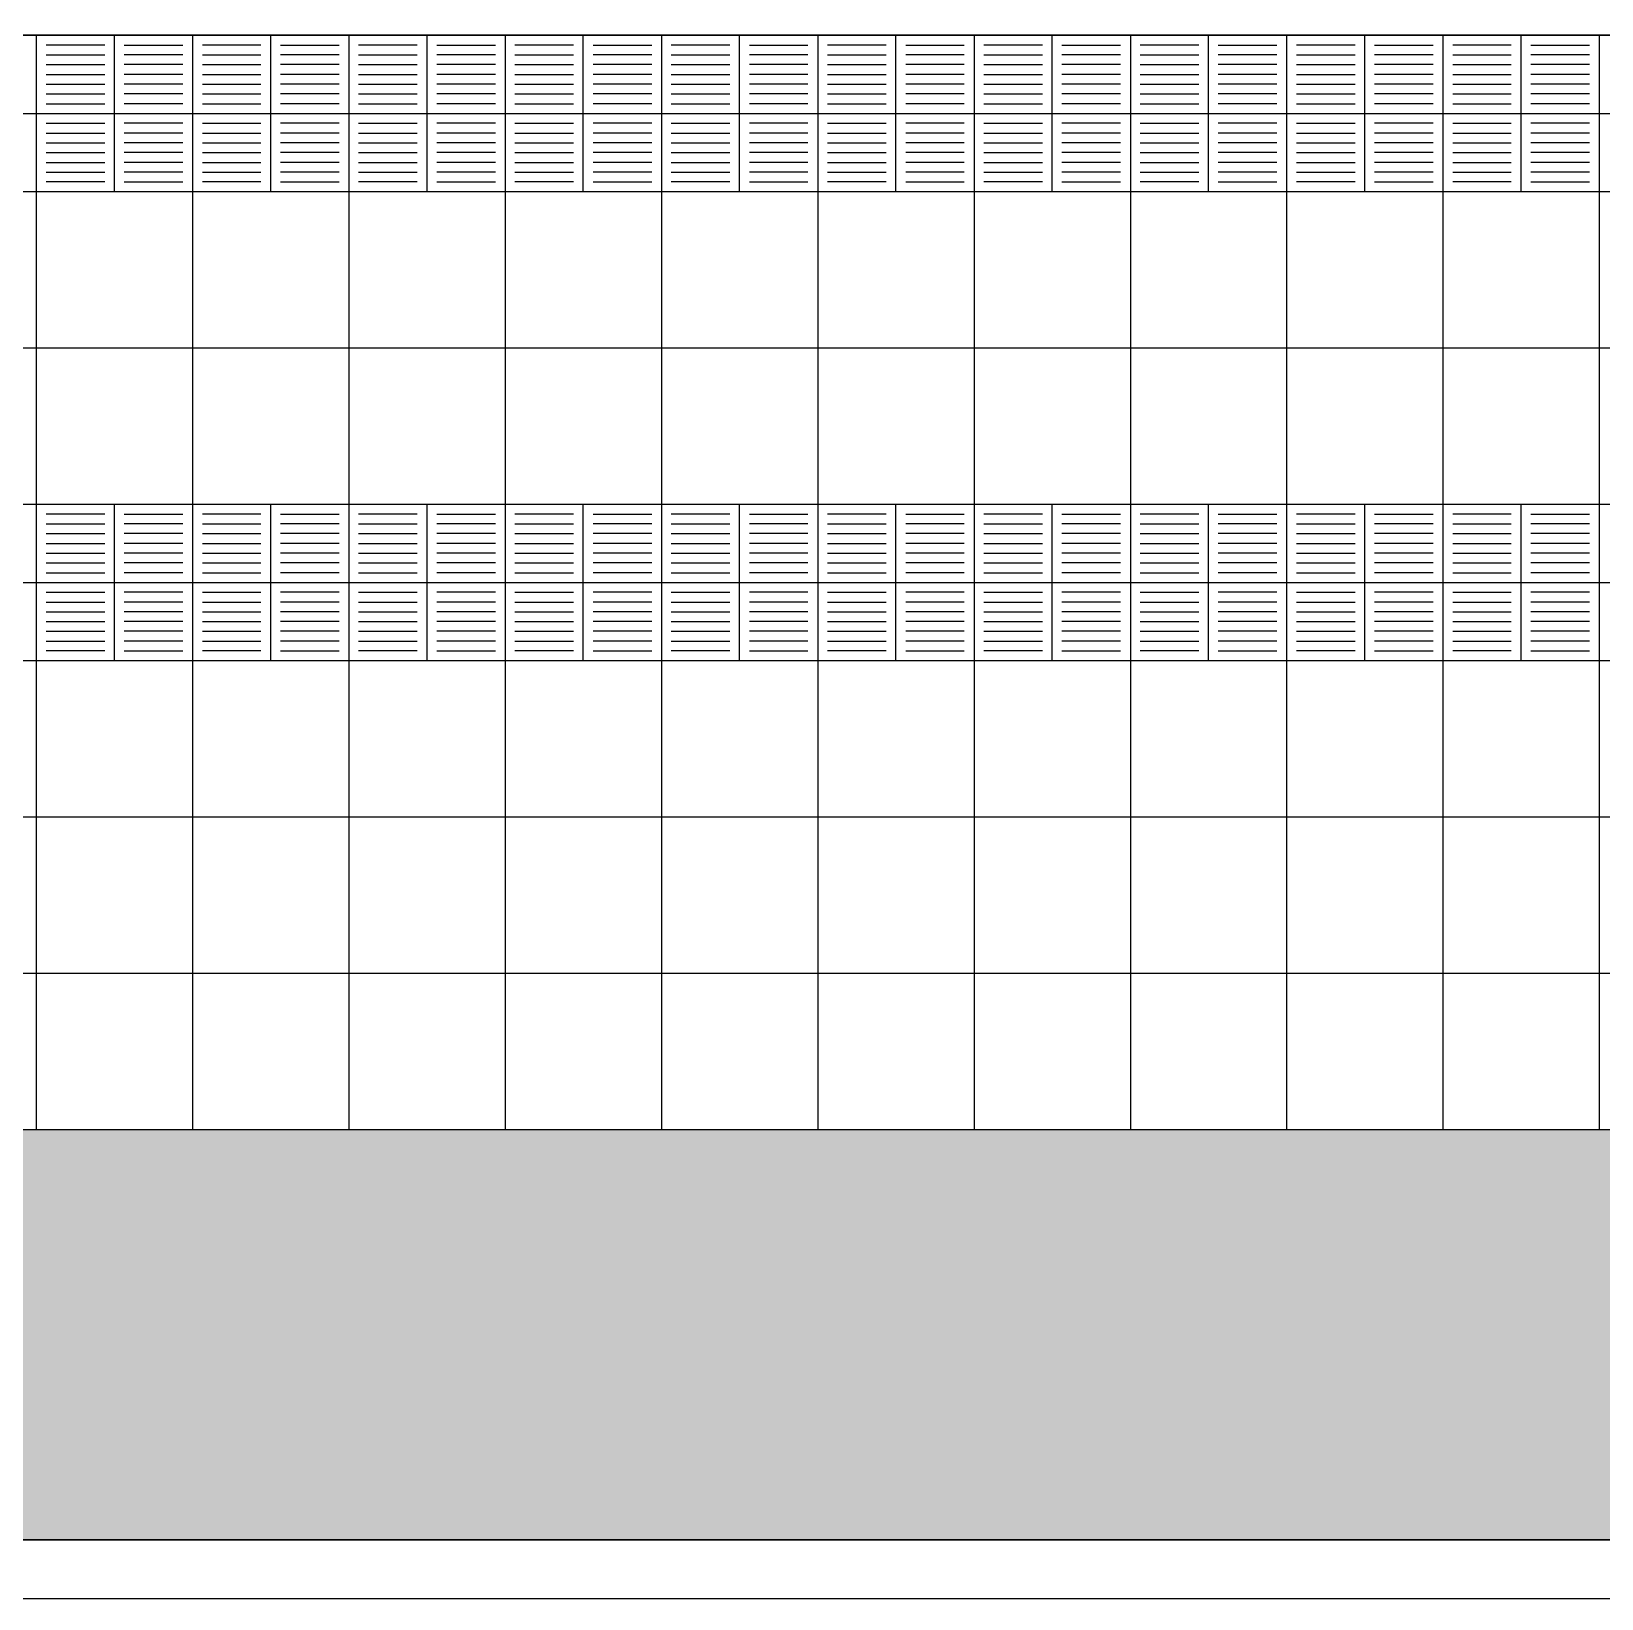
# Model space of a CAD drawing. Header units: inches. Extents: x -309 to 190, y -1585 to -1350.
# Drawn here: x -189.704 to -185.686, y -1423.408 to -1419.398 of the extents above; entities that cross this region are included whole.
import ezdxf

# ---------------------------------------------------------------- set-up
doc = ezdxf.new("R2010")
doc.units = ezdxf.units.IN
doc.header["$MEASUREMENT"] = 0
doc.linetypes.add('CENTER2', pattern=[1.125, 0.75, -0.125, 0.125, -0.125])
doc.linetypes.add('HIDDEN', pattern=[0.375, 0.25, -0.125])
for name, color, linetype in [('CIEGOS', 9, 'CONTINUOUS'), ('DET', 9, 'CONTINUOUS'), ('lm', 9, 'HIDDEN'), ('NO VIDENTES', 9, 'CONTINUOUS'), ('REVOQUE', 9, 'CONTINUOUS'), ('V2', 9, 'CONTINUOUS')]:
    doc.layers.add(name, color=color, linetype=linetype)

msp = doc.modelspace()

# ---------------------------------------------------------------- hatches: boundary and pattern name
at = {"layer": 'DET'}
h = msp.add_hatch(dxfattribs=at)
h.set_pattern_fill('AR-CONC', color=256, scale=0.04, style=0)
h.set_pattern_definition([(50, (165.60562, -1134.24455), (0.28690407, -0.02510085), [0.03, -0.33]), (355, (165.60562, -1134.24455), (-0.05550053, 0.30087685), [0.024, -0.264]), (100.451444, (165.62953, -1134.24665), (0.23140354, 0.275776), [0.02549608, -0.28045684]), (46.1842, (165.60562, -1134.16455), (0.42689653, -0.0662077), [0.045, -0.495]), (96.63564, (165.6412, -1134.17007), (0.37386478, 0.38964744), [0.03824414, -0.4206855]), (351.18416, (165.6056, -1134.16455), (0.37386478, 0.38964744), [0.036, -0.396]), (21, (165.64562, -1134.18455), (0.23876282, -0.16104756), [0.03, -0.33]), (326, (165.64562, -1134.18455), (0.09732613, 0.29006002), [0.024, -0.264]), (71.451445, (165.66552, -1134.19797), (0.33608895, 0.12901246), [0.02549608, -0.28045684]), (37.5, (165.60562, -1134.24455), (0.004863942, 0.133157542), [0, -0.2608, 0, -0.268, 0, -0.265]), (7.5, (165.60562, -1134.24455), (0.105227815, 0.157764685), [0, -0.1528, 0, -0.2548, 0, -0.101]), (327.5, (165.51642, -1134.24455), (0.213528974, -0.009021949), [0, -0.1, 0, -0.312, 0, -0.414]), (317.5, (165.47642, -1134.24455), (0.23327447, 0.04004199), [0, -0.13, 0, -0.2072, 0, -0.294])])
h.paths.add_polyline_path([(-210.4918, -1422.2082), (-210.4918, -1423.2582), (-183.2918, -1423.2582), (-183.2918, -1422.2082)])

# ---------------------------------------------------------------- linework, layer by layer
at = {"layer": 'CIEGOS'}
for points in [[(-264.4918, -1419.4082), (-172.9718, -1419.4082)], [(-264.6577, -1419.8082), (-172.8062, -1419.8082)], [(-264.9895, -1420.6082), (-172.4742, -1420.6082)], [(-264.9895, -1420.6082), (-172.4742, -1420.6082)], [(-265.1553, -1421.0082), (-172.3084, -1421.0082)], [(-265.1553, -1421.0082), (-172.3084, -1421.0082)]]:
    msp.add_lwpolyline(points, dxfattribs=at)
at = {"layer": 'DET'}
for points in [[(-189.6918, -1419.4082), (-189.6918, -1422.2082)], [(-189.4918, -1419.8082), (-189.4918, -1419.4082)], [(-189.2918, -1419.4082), (-189.2918, -1422.2082)], [(-189.0918, -1419.8082), (-189.0918, -1419.4082)], [(-188.8918, -1419.4082), (-188.8918, -1422.2082)], [(-188.6918, -1419.8082), (-188.6918, -1419.4082)], [(-188.4918, -1419.4082), (-188.4918, -1422.2082)], [(-188.2918, -1419.8082), (-188.2918, -1419.4082)], [(-188.0918, -1419.4082), (-188.0918, -1422.2082)], [(-187.8918, -1419.8082), (-187.8918, -1419.4082)], [(-187.6918, -1419.4082), (-187.6918, -1422.2082)], [(-187.4918, -1419.8082), (-187.4918, -1419.4082)], [(-187.2918, -1419.4082), (-187.2918, -1422.2082)], [(-187.0918, -1419.8082), (-187.0918, -1419.4082)], [(-186.8918, -1419.4082), (-186.8918, -1422.2082)], [(-186.6918, -1419.8082), (-186.6918, -1419.4082)], [(-186.4918, -1419.4082), (-186.4918, -1422.2082)], [(-186.2918, -1419.8082), (-186.2918, -1419.4082)], [(-186.0918, -1419.4082), (-186.0918, -1422.2082)], [(-185.8918, -1419.8082), (-185.8918, -1419.4082)], [(-185.6918, -1419.4082), (-185.6918, -1422.2082)], [(-264.5748, -1419.6082), (-172.889, -1419.6082)], [(-264.8236, -1420.2082), (-172.6405, -1420.2082)], [(-264.8236, -1420.2082), (-172.6405, -1420.2082)], [(-189.4918, -1421.0082), (-189.4918, -1420.6082)], [(-189.0918, -1421.0082), (-189.0918, -1420.6082)], [(-188.6918, -1421.0082), (-188.6918, -1420.6082)], [(-188.2918, -1421.0082), (-188.2918, -1420.6082)], [(-187.8918, -1421.0082), (-187.8918, -1420.6082)], [(-187.4918, -1421.0082), (-187.4918, -1420.6082)], [(-187.0918, -1421.0082), (-187.0918, -1420.6082)], [(-186.6918, -1421.0082), (-186.6918, -1420.6082)], [(-186.2918, -1421.0082), (-186.2918, -1420.6082)], [(-185.8918, -1421.0082), (-185.8918, -1420.6082)], [(-265.0724, -1420.8082), (-172.3914, -1420.8082)], [(-265.0724, -1420.8082), (-172.3914, -1420.8082)], [(-265.3212, -1421.4082), (-172.1425, -1421.4082)], [(-265.3212, -1421.4082), (-172.1425, -1421.4082)], [(-265.4871, -1421.8082), (-171.9766, -1421.8082)], [(-265.4871, -1421.8082), (-171.9766, -1421.8082)], [(-265.653, -1422.2082), (-171.8107, -1422.2082)]]:
    msp.add_lwpolyline(points, dxfattribs=at)
at = {"layer": 'lm', "linetype": 'CENTER2'}
msp.add_line((-265.8046, -1419.4082), (-171.4579, -1419.4082), dxfattribs=at)
msp.add_line((-265.8046, -1419.4082), (-171.4579, -1419.4082), dxfattribs=at)
at = {"layer": 'NO VIDENTES'}
for p, q in [((-189.5168, -1419.4332), (-189.6668, -1419.4332)), ((-189.6668, -1419.4582), (-189.5168, -1419.4582)), ((-189.4668, -1419.4332), (-189.3168, -1419.4332)), ((-189.3168, -1419.4582), (-189.4668, -1419.4582)), ((-189.1168, -1419.4332), (-189.2668, -1419.4332)), ((-189.2668, -1419.4582), (-189.1168, -1419.4582)), ((-189.0668, -1419.4332), (-188.9168, -1419.4332)), ((-188.9168, -1419.4582), (-189.0668, -1419.4582)), ((-188.7168, -1419.4332), (-188.8668, -1419.4332)), ((-188.8668, -1419.4582), (-188.7168, -1419.4582)), ((-188.6668, -1419.4332), (-188.5168, -1419.4332)), ((-188.5168, -1419.4582), (-188.6668, -1419.4582)), ((-188.3168, -1419.4332), (-188.4668, -1419.4332)), ((-188.4668, -1419.4582), (-188.3168, -1419.4582)), ((-188.2668, -1419.4332), (-188.1168, -1419.4332)), ((-188.1168, -1419.4582), (-188.2668, -1419.4582)), ((-187.9168, -1419.4332), (-188.0668, -1419.4332)), ((-188.0668, -1419.4582), (-187.9168, -1419.4582)), ((-187.8668, -1419.4332), (-187.7168, -1419.4332)), ((-187.7168, -1419.4582), (-187.8668, -1419.4582)), ((-187.5168, -1419.4332), (-187.6668, -1419.4332)), ((-187.6668, -1419.4582), (-187.5168, -1419.4582)), ((-187.4668, -1419.4332), (-187.3168, -1419.4332)), ((-187.3168, -1419.4582), (-187.4668, -1419.4582)), ((-187.1168, -1419.4332), (-187.2668, -1419.4332)), ((-187.2668, -1419.4582), (-187.1168, -1419.4582)), ((-187.0668, -1419.4332), (-186.9168, -1419.4332)), ((-186.9168, -1419.4582), (-187.0668, -1419.4582)), ((-186.7168, -1419.4332), (-186.8668, -1419.4332)), ((-186.8668, -1419.4582), (-186.7168, -1419.4582)), ((-186.6668, -1419.4332), (-186.5168, -1419.4332)), ((-186.5168, -1419.4582), (-186.6668, -1419.4582)), ((-186.3168, -1419.4332), (-186.4668, -1419.4332)), ((-186.4668, -1419.4582), (-186.3168, -1419.4582)), ((-186.2668, -1419.4332), (-186.1168, -1419.4332)), ((-186.1168, -1419.4582), (-186.2668, -1419.4582)), ((-185.9168, -1419.4332), (-186.0668, -1419.4332)), ((-186.0668, -1419.4582), (-185.9168, -1419.4582)), ((-185.8668, -1419.4332), (-185.7168, -1419.4332)), ((-185.7168, -1419.4582), (-185.8668, -1419.4582)), ((-189.6668, -1419.4832), (-189.5168, -1419.4832)), ((-189.3168, -1419.4832), (-189.4668, -1419.4832)), ((-189.2668, -1419.4832), (-189.1168, -1419.4832)), ((-188.9168, -1419.4832), (-189.0668, -1419.4832)), ((-188.8668, -1419.4832), (-188.7168, -1419.4832)), ((-188.5168, -1419.4832), (-188.6668, -1419.4832)), ((-188.4668, -1419.4832), (-188.3168, -1419.4832)), ((-188.1168, -1419.4832), (-188.2668, -1419.4832)), ((-188.0668, -1419.4832), (-187.9168, -1419.4832)), ((-187.7168, -1419.4832), (-187.8668, -1419.4832)), ((-187.6668, -1419.4832), (-187.5168, -1419.4832)), ((-187.3168, -1419.4832), (-187.4668, -1419.4832)), ((-187.2668, -1419.4832), (-187.1168, -1419.4832)), ((-186.9168, -1419.4832), (-187.0668, -1419.4832)), ((-186.8668, -1419.4832), (-186.7168, -1419.4832)), ((-186.5168, -1419.4832), (-186.6668, -1419.4832)), ((-186.4668, -1419.4832), (-186.3168, -1419.4832)), ((-186.1168, -1419.4832), (-186.2668, -1419.4832)), ((-186.0668, -1419.4832), (-185.9168, -1419.4832)), ((-185.7168, -1419.4832), (-185.8668, -1419.4832)), ((-189.6668, -1419.5082), (-189.5168, -1419.5082)), ((-189.6668, -1419.5332), (-189.5168, -1419.5332)), ((-189.3168, -1419.5082), (-189.4668, -1419.5082)), ((-189.3168, -1419.5332), (-189.4668, -1419.5332)), ((-189.2668, -1419.5082), (-189.1168, -1419.5082)), ((-189.2668, -1419.5332), (-189.1168, -1419.5332)), ((-188.9168, -1419.5082), (-189.0668, -1419.5082)), ((-188.9168, -1419.5332), (-189.0668, -1419.5332)), ((-188.8668, -1419.5082), (-188.7168, -1419.5082)), ((-188.8668, -1419.5332), (-188.7168, -1419.5332)), ((-188.5168, -1419.5082), (-188.6668, -1419.5082)), ((-188.5168, -1419.5332), (-188.6668, -1419.5332)), ((-188.4668, -1419.5082), (-188.3168, -1419.5082)), ((-188.4668, -1419.5332), (-188.3168, -1419.5332)), ((-188.1168, -1419.5082), (-188.2668, -1419.5082)), ((-188.1168, -1419.5332), (-188.2668, -1419.5332)), ((-188.0668, -1419.5082), (-187.9168, -1419.5082)), ((-188.0668, -1419.5332), (-187.9168, -1419.5332)), ((-187.7168, -1419.5082), (-187.8668, -1419.5082)), ((-187.7168, -1419.5332), (-187.8668, -1419.5332)), ((-187.6668, -1419.5082), (-187.5168, -1419.5082)), ((-187.6668, -1419.5332), (-187.5168, -1419.5332)), ((-187.3168, -1419.5082), (-187.4668, -1419.5082)), ((-187.3168, -1419.5332), (-187.4668, -1419.5332)), ((-187.2668, -1419.5082), (-187.1168, -1419.5082)), ((-187.2668, -1419.5332), (-187.1168, -1419.5332)), ((-186.9168, -1419.5082), (-187.0668, -1419.5082)), ((-186.9168, -1419.5332), (-187.0668, -1419.5332)), ((-186.8668, -1419.5082), (-186.7168, -1419.5082)), ((-186.8668, -1419.5332), (-186.7168, -1419.5332)), ((-186.5168, -1419.5082), (-186.6668, -1419.5082)), ((-186.5168, -1419.5332), (-186.6668, -1419.5332)), ((-186.4668, -1419.5082), (-186.3168, -1419.5082)), ((-186.4668, -1419.5332), (-186.3168, -1419.5332)), ((-186.1168, -1419.5082), (-186.2668, -1419.5082)), ((-186.1168, -1419.5332), (-186.2668, -1419.5332)), ((-186.0668, -1419.5082), (-185.9168, -1419.5082)), ((-186.0668, -1419.5332), (-185.9168, -1419.5332)), ((-185.7168, -1419.5082), (-185.8668, -1419.5082)), ((-185.7168, -1419.5332), (-185.8668, -1419.5332)), ((-189.6668, -1419.5582), (-189.5168, -1419.5582)), ((-189.6668, -1419.5832), (-189.5168, -1419.5832)), ((-189.3168, -1419.5582), (-189.4668, -1419.5582)), ((-189.3168, -1419.5832), (-189.4668, -1419.5832)), ((-189.2668, -1419.5582), (-189.1168, -1419.5582)), ((-189.2668, -1419.5832), (-189.1168, -1419.5832)), ((-188.9168, -1419.5582), (-189.0668, -1419.5582)), ((-188.9168, -1419.5832), (-189.0668, -1419.5832)), ((-188.8668, -1419.5582), (-188.7168, -1419.5582)), ((-188.8668, -1419.5832), (-188.7168, -1419.5832)), ((-188.5168, -1419.5582), (-188.6668, -1419.5582)), ((-188.5168, -1419.5832), (-188.6668, -1419.5832)), ((-188.4668, -1419.5582), (-188.3168, -1419.5582)), ((-188.4668, -1419.5832), (-188.3168, -1419.5832)), ((-188.1168, -1419.5582), (-188.2668, -1419.5582)), ((-188.1168, -1419.5832), (-188.2668, -1419.5832)), ((-188.0668, -1419.5582), (-187.9168, -1419.5582)), ((-188.0668, -1419.5832), (-187.9168, -1419.5832)), ((-187.7168, -1419.5582), (-187.8668, -1419.5582)), ((-187.7168, -1419.5832), (-187.8668, -1419.5832)), ((-187.6668, -1419.5582), (-187.5168, -1419.5582)), ((-187.6668, -1419.5832), (-187.5168, -1419.5832)), ((-187.3168, -1419.5582), (-187.4668, -1419.5582)), ((-187.3168, -1419.5832), (-187.4668, -1419.5832)), ((-187.2668, -1419.5582), (-187.1168, -1419.5582)), ((-187.2668, -1419.5832), (-187.1168, -1419.5832)), ((-186.9168, -1419.5582), (-187.0668, -1419.5582)), ((-186.9168, -1419.5832), (-187.0668, -1419.5832)), ((-186.8668, -1419.5582), (-186.7168, -1419.5582)), ((-186.8668, -1419.5832), (-186.7168, -1419.5832)), ((-186.5168, -1419.5582), (-186.6668, -1419.5582)), ((-186.5168, -1419.5832), (-186.6668, -1419.5832)), ((-186.4668, -1419.5582), (-186.3168, -1419.5582)), ((-186.4668, -1419.5832), (-186.3168, -1419.5832)), ((-186.1168, -1419.5582), (-186.2668, -1419.5582)), ((-186.1168, -1419.5832), (-186.2668, -1419.5832)), ((-186.0668, -1419.5582), (-185.9168, -1419.5582)), ((-186.0668, -1419.5832), (-185.9168, -1419.5832)), ((-185.7168, -1419.5582), (-185.8668, -1419.5582)), ((-185.7168, -1419.5832), (-185.8668, -1419.5832)), ((-189.6668, -1419.6332), (-189.5168, -1419.6332)), ((-189.6668, -1419.6582), (-189.5168, -1419.6582)), ((-189.3168, -1419.6332), (-189.4668, -1419.6332)), ((-189.3168, -1419.6582), (-189.4668, -1419.6582)), ((-189.2668, -1419.6332), (-189.1168, -1419.6332)), ((-189.2668, -1419.6582), (-189.1168, -1419.6582)), ((-188.9168, -1419.6332), (-189.0668, -1419.6332)), ((-188.9168, -1419.6582), (-189.0668, -1419.6582)), ((-188.8668, -1419.6332), (-188.7168, -1419.6332)), ((-188.8668, -1419.6582), (-188.7168, -1419.6582)), ((-188.5168, -1419.6332), (-188.6668, -1419.6332)), ((-188.5168, -1419.6582), (-188.6668, -1419.6582)), ((-188.4668, -1419.6332), (-188.3168, -1419.6332)), ((-188.4668, -1419.6582), (-188.3168, -1419.6582)), ((-188.1168, -1419.6332), (-188.2668, -1419.6332)), ((-188.1168, -1419.6582), (-188.2668, -1419.6582)), ((-188.0668, -1419.6332), (-187.9168, -1419.6332)), ((-188.0668, -1419.6582), (-187.9168, -1419.6582)), ((-187.7168, -1419.6332), (-187.8668, -1419.6332)), ((-187.7168, -1419.6582), (-187.8668, -1419.6582)), ((-187.6668, -1419.6332), (-187.5168, -1419.6332)), ((-187.6668, -1419.6582), (-187.5168, -1419.6582)), ((-187.3168, -1419.6332), (-187.4668, -1419.6332)), ((-187.3168, -1419.6582), (-187.4668, -1419.6582)), ((-187.2668, -1419.6332), (-187.1168, -1419.6332)), ((-187.2668, -1419.6582), (-187.1168, -1419.6582)), ((-186.9168, -1419.6332), (-187.0668, -1419.6332)), ((-186.9168, -1419.6582), (-187.0668, -1419.6582)), ((-186.8668, -1419.6332), (-186.7168, -1419.6332)), ((-186.8668, -1419.6582), (-186.7168, -1419.6582)), ((-186.5168, -1419.6332), (-186.6668, -1419.6332)), ((-186.5168, -1419.6582), (-186.6668, -1419.6582)), ((-186.4668, -1419.6332), (-186.3168, -1419.6332)), ((-186.4668, -1419.6582), (-186.3168, -1419.6582)), ((-186.1168, -1419.6332), (-186.2668, -1419.6332)), ((-186.1168, -1419.6582), (-186.2668, -1419.6582)), ((-186.0668, -1419.6332), (-185.9168, -1419.6332)), ((-186.0668, -1419.6582), (-185.9168, -1419.6582)), ((-185.7168, -1419.6332), (-185.8668, -1419.6332)), ((-185.7168, -1419.6582), (-185.8668, -1419.6582)), ((-189.6668, -1419.6832), (-189.5168, -1419.6832)), ((-189.6668, -1419.7082), (-189.5168, -1419.7082)), ((-189.3168, -1419.6832), (-189.4668, -1419.6832)), ((-189.3168, -1419.7082), (-189.4668, -1419.7082)), ((-189.2668, -1419.6832), (-189.1168, -1419.6832)), ((-189.2668, -1419.7082), (-189.1168, -1419.7082)), ((-188.9168, -1419.6832), (-189.0668, -1419.6832)), ((-188.9168, -1419.7082), (-189.0668, -1419.7082)), ((-188.8668, -1419.6832), (-188.7168, -1419.6832)), ((-188.8668, -1419.7082), (-188.7168, -1419.7082)), ((-188.5168, -1419.6832), (-188.6668, -1419.6832)), ((-188.5168, -1419.7082), (-188.6668, -1419.7082)), ((-188.4668, -1419.6832), (-188.3168, -1419.6832)), ((-188.4668, -1419.7082), (-188.3168, -1419.7082)), ((-188.1168, -1419.6832), (-188.2668, -1419.6832)), ((-188.1168, -1419.7082), (-188.2668, -1419.7082)), ((-188.0668, -1419.6832), (-187.9168, -1419.6832)), ((-188.0668, -1419.7082), (-187.9168, -1419.7082)), ((-187.7168, -1419.6832), (-187.8668, -1419.6832)), ((-187.7168, -1419.7082), (-187.8668, -1419.7082)), ((-187.6668, -1419.6832), (-187.5168, -1419.6832)), ((-187.6668, -1419.7082), (-187.5168, -1419.7082)), ((-187.3168, -1419.6832), (-187.4668, -1419.6832)), ((-187.3168, -1419.7082), (-187.4668, -1419.7082)), ((-187.2668, -1419.6832), (-187.1168, -1419.6832)), ((-187.2668, -1419.7082), (-187.1168, -1419.7082)), ((-186.9168, -1419.6832), (-187.0668, -1419.6832)), ((-186.9168, -1419.7082), (-187.0668, -1419.7082)), ((-186.8668, -1419.6832), (-186.7168, -1419.6832)), ((-186.8668, -1419.7082), (-186.7168, -1419.7082)), ((-186.5168, -1419.6832), (-186.6668, -1419.6832)), ((-186.5168, -1419.7082), (-186.6668, -1419.7082)), ((-186.4668, -1419.6832), (-186.3168, -1419.6832)), ((-186.4668, -1419.7082), (-186.3168, -1419.7082)), ((-186.1168, -1419.6832), (-186.2668, -1419.6832)), ((-186.1168, -1419.7082), (-186.2668, -1419.7082)), ((-186.0668, -1419.6832), (-185.9168, -1419.6832)), ((-186.0668, -1419.7082), (-185.9168, -1419.7082)), ((-185.7168, -1419.6832), (-185.8668, -1419.6832)), ((-185.7168, -1419.7082), (-185.8668, -1419.7082)), ((-189.6668, -1419.7332), (-189.5168, -1419.7332)), ((-189.3168, -1419.7332), (-189.4668, -1419.7332)), ((-189.2668, -1419.7332), (-189.1168, -1419.7332)), ((-188.9168, -1419.7332), (-189.0668, -1419.7332)), ((-188.8668, -1419.7332), (-188.7168, -1419.7332)), ((-188.5168, -1419.7332), (-188.6668, -1419.7332)), ((-188.4668, -1419.7332), (-188.3168, -1419.7332)), ((-188.1168, -1419.7332), (-188.2668, -1419.7332)), ((-188.0668, -1419.7332), (-187.9168, -1419.7332)), ((-187.7168, -1419.7332), (-187.8668, -1419.7332)), ((-187.6668, -1419.7332), (-187.5168, -1419.7332)), ((-187.3168, -1419.7332), (-187.4668, -1419.7332)), ((-187.2668, -1419.7332), (-187.1168, -1419.7332)), ((-186.9168, -1419.7332), (-187.0668, -1419.7332)), ((-186.8668, -1419.7332), (-186.7168, -1419.7332)), ((-186.5168, -1419.7332), (-186.6668, -1419.7332)), ((-186.4668, -1419.7332), (-186.3168, -1419.7332)), ((-186.1168, -1419.7332), (-186.2668, -1419.7332)), ((-186.0668, -1419.7332), (-185.9168, -1419.7332)), ((-185.7168, -1419.7332), (-185.8668, -1419.7332)), ((-189.6668, -1419.7582), (-189.5168, -1419.7582)), ((-189.5168, -1419.7832), (-189.6668, -1419.7832)), ((-189.3168, -1419.7582), (-189.4668, -1419.7582)), ((-189.4668, -1419.7832), (-189.3168, -1419.7832)), ((-189.2668, -1419.7582), (-189.1168, -1419.7582)), ((-189.1168, -1419.7832), (-189.2668, -1419.7832)), ((-188.9168, -1419.7582), (-189.0668, -1419.7582)), ((-189.0668, -1419.7832), (-188.9168, -1419.7832)), ((-188.8668, -1419.7582), (-188.7168, -1419.7582)), ((-188.7168, -1419.7832), (-188.8668, -1419.7832)), ((-188.5168, -1419.7582), (-188.6668, -1419.7582)), ((-188.6668, -1419.7832), (-188.5168, -1419.7832)), ((-188.4668, -1419.7582), (-188.3168, -1419.7582)), ((-188.3168, -1419.7832), (-188.4668, -1419.7832)), ((-188.1168, -1419.7582), (-188.2668, -1419.7582)), ((-188.2668, -1419.7832), (-188.1168, -1419.7832)), ((-188.0668, -1419.7582), (-187.9168, -1419.7582)), ((-187.9168, -1419.7832), (-188.0668, -1419.7832)), ((-187.7168, -1419.7582), (-187.8668, -1419.7582)), ((-187.8668, -1419.7832), (-187.7168, -1419.7832)), ((-187.6668, -1419.7582), (-187.5168, -1419.7582)), ((-187.5168, -1419.7832), (-187.6668, -1419.7832)), ((-187.3168, -1419.7582), (-187.4668, -1419.7582)), ((-187.4668, -1419.7832), (-187.3168, -1419.7832)), ((-187.2668, -1419.7582), (-187.1168, -1419.7582)), ((-187.1168, -1419.7832), (-187.2668, -1419.7832)), ((-186.9168, -1419.7582), (-187.0668, -1419.7582)), ((-187.0668, -1419.7832), (-186.9168, -1419.7832)), ((-186.8668, -1419.7582), (-186.7168, -1419.7582)), ((-186.7168, -1419.7832), (-186.8668, -1419.7832)), ((-186.5168, -1419.7582), (-186.6668, -1419.7582)), ((-186.6668, -1419.7832), (-186.5168, -1419.7832)), ((-186.4668, -1419.7582), (-186.3168, -1419.7582)), ((-186.3168, -1419.7832), (-186.4668, -1419.7832)), ((-186.1168, -1419.7582), (-186.2668, -1419.7582)), ((-186.2668, -1419.7832), (-186.1168, -1419.7832)), ((-186.0668, -1419.7582), (-185.9168, -1419.7582)), ((-185.9168, -1419.7832), (-186.0668, -1419.7832)), ((-185.7168, -1419.7582), (-185.8668, -1419.7582)), ((-185.8668, -1419.7832), (-185.7168, -1419.7832)), ((-189.5168, -1420.6332), (-189.6668, -1420.6332)), ((-189.6668, -1420.6582), (-189.5168, -1420.6582)), ((-189.4668, -1420.6332), (-189.3168, -1420.6332)), ((-189.3168, -1420.6582), (-189.4668, -1420.6582)), ((-189.1168, -1420.6332), (-189.2668, -1420.6332)), ((-189.2668, -1420.6582), (-189.1168, -1420.6582)), ((-189.0668, -1420.6332), (-188.9168, -1420.6332)), ((-188.9168, -1420.6582), (-189.0668, -1420.6582)), ((-188.7168, -1420.6332), (-188.8668, -1420.6332)), ((-188.8668, -1420.6582), (-188.7168, -1420.6582)), ((-188.6668, -1420.6332), (-188.5168, -1420.6332)), ((-188.5168, -1420.6582), (-188.6668, -1420.6582)), ((-188.3168, -1420.6332), (-188.4668, -1420.6332)), ((-188.4668, -1420.6582), (-188.3168, -1420.6582)), ((-188.2668, -1420.6332), (-188.1168, -1420.6332)), ((-188.1168, -1420.6582), (-188.2668, -1420.6582)), ((-187.9168, -1420.6332), (-188.0668, -1420.6332)), ((-188.0668, -1420.6582), (-187.9168, -1420.6582)), ((-187.8668, -1420.6332), (-187.7168, -1420.6332)), ((-187.7168, -1420.6582), (-187.8668, -1420.6582)), ((-187.5168, -1420.6332), (-187.6668, -1420.6332)), ((-187.6668, -1420.6582), (-187.5168, -1420.6582)), ((-187.4668, -1420.6332), (-187.3168, -1420.6332)), ((-187.3168, -1420.6582), (-187.4668, -1420.6582)), ((-187.1168, -1420.6332), (-187.2668, -1420.6332)), ((-187.2668, -1420.6582), (-187.1168, -1420.6582)), ((-187.0668, -1420.6332), (-186.9168, -1420.6332)), ((-186.9168, -1420.6582), (-187.0668, -1420.6582)), ((-186.7168, -1420.6332), (-186.8668, -1420.6332)), ((-186.8668, -1420.6582), (-186.7168, -1420.6582)), ((-186.6668, -1420.6332), (-186.5168, -1420.6332)), ((-186.5168, -1420.6582), (-186.6668, -1420.6582)), ((-186.3168, -1420.6332), (-186.4668, -1420.6332)), ((-186.4668, -1420.6582), (-186.3168, -1420.6582)), ((-186.2668, -1420.6332), (-186.1168, -1420.6332)), ((-186.1168, -1420.6582), (-186.2668, -1420.6582)), ((-185.9168, -1420.6332), (-186.0668, -1420.6332)), ((-186.0668, -1420.6582), (-185.9168, -1420.6582)), ((-185.8668, -1420.6332), (-185.7168, -1420.6332)), ((-185.7168, -1420.6582), (-185.8668, -1420.6582)), ((-189.6668, -1420.6832), (-189.5168, -1420.6832)), ((-189.6668, -1420.7082), (-189.5168, -1420.7082)), ((-189.3168, -1420.6832), (-189.4668, -1420.6832)), ((-189.3168, -1420.7082), (-189.4668, -1420.7082)), ((-189.2668, -1420.6832), (-189.1168, -1420.6832)), ((-189.2668, -1420.7082), (-189.1168, -1420.7082)), ((-188.9168, -1420.6832), (-189.0668, -1420.6832)), ((-188.9168, -1420.7082), (-189.0668, -1420.7082)), ((-188.8668, -1420.6832), (-188.7168, -1420.6832)), ((-188.8668, -1420.7082), (-188.7168, -1420.7082)), ((-188.5168, -1420.6832), (-188.6668, -1420.6832)), ((-188.5168, -1420.7082), (-188.6668, -1420.7082)), ((-188.4668, -1420.6832), (-188.3168, -1420.6832)), ((-188.4668, -1420.7082), (-188.3168, -1420.7082)), ((-188.1168, -1420.6832), (-188.2668, -1420.6832)), ((-188.1168, -1420.7082), (-188.2668, -1420.7082)), ((-188.0668, -1420.6832), (-187.9168, -1420.6832)), ((-188.0668, -1420.7082), (-187.9168, -1420.7082)), ((-187.7168, -1420.6832), (-187.8668, -1420.6832)), ((-187.7168, -1420.7082), (-187.8668, -1420.7082)), ((-187.6668, -1420.6832), (-187.5168, -1420.6832)), ((-187.6668, -1420.7082), (-187.5168, -1420.7082)), ((-187.3168, -1420.6832), (-187.4668, -1420.6832)), ((-187.3168, -1420.7082), (-187.4668, -1420.7082)), ((-187.2668, -1420.6832), (-187.1168, -1420.6832)), ((-187.2668, -1420.7082), (-187.1168, -1420.7082)), ((-186.9168, -1420.6832), (-187.0668, -1420.6832)), ((-186.9168, -1420.7082), (-187.0668, -1420.7082)), ((-186.8668, -1420.6832), (-186.7168, -1420.6832)), ((-186.8668, -1420.7082), (-186.7168, -1420.7082)), ((-186.5168, -1420.6832), (-186.6668, -1420.6832)), ((-186.5168, -1420.7082), (-186.6668, -1420.7082)), ((-186.4668, -1420.6832), (-186.3168, -1420.6832)), ((-186.4668, -1420.7082), (-186.3168, -1420.7082)), ((-186.1168, -1420.6832), (-186.2668, -1420.6832)), ((-186.1168, -1420.7082), (-186.2668, -1420.7082)), ((-186.0668, -1420.6832), (-185.9168, -1420.6832)), ((-186.0668, -1420.7082), (-185.9168, -1420.7082)), ((-185.7168, -1420.6832), (-185.8668, -1420.6832)), ((-185.7168, -1420.7082), (-185.8668, -1420.7082)), ((-189.6668, -1420.7332), (-189.5168, -1420.7332)), ((-189.3168, -1420.7332), (-189.4668, -1420.7332)), ((-189.2668, -1420.7332), (-189.1168, -1420.7332)), ((-188.9168, -1420.7332), (-189.0668, -1420.7332)), ((-188.8668, -1420.7332), (-188.7168, -1420.7332)), ((-188.5168, -1420.7332), (-188.6668, -1420.7332)), ((-188.4668, -1420.7332), (-188.3168, -1420.7332)), ((-188.1168, -1420.7332), (-188.2668, -1420.7332)), ((-188.0668, -1420.7332), (-187.9168, -1420.7332)), ((-187.7168, -1420.7332), (-187.8668, -1420.7332)), ((-187.6668, -1420.7332), (-187.5168, -1420.7332)), ((-187.3168, -1420.7332), (-187.4668, -1420.7332)), ((-187.2668, -1420.7332), (-187.1168, -1420.7332)), ((-186.9168, -1420.7332), (-187.0668, -1420.7332)), ((-186.8668, -1420.7332), (-186.7168, -1420.7332)), ((-186.5168, -1420.7332), (-186.6668, -1420.7332)), ((-186.4668, -1420.7332), (-186.3168, -1420.7332)), ((-186.1168, -1420.7332), (-186.2668, -1420.7332)), ((-186.0668, -1420.7332), (-185.9168, -1420.7332)), ((-185.7168, -1420.7332), (-185.8668, -1420.7332)), ((-189.6668, -1420.7582), (-189.5168, -1420.7582)), ((-189.6668, -1420.7832), (-189.5168, -1420.7832)), ((-189.3168, -1420.7582), (-189.4668, -1420.7582)), ((-189.3168, -1420.7832), (-189.4668, -1420.7832)), ((-189.2668, -1420.7582), (-189.1168, -1420.7582)), ((-189.2668, -1420.7832), (-189.1168, -1420.7832)), ((-188.9168, -1420.7582), (-189.0668, -1420.7582)), ((-188.9168, -1420.7832), (-189.0668, -1420.7832)), ((-188.8668, -1420.7582), (-188.7168, -1420.7582)), ((-188.8668, -1420.7832), (-188.7168, -1420.7832)), ((-188.5168, -1420.7582), (-188.6668, -1420.7582)), ((-188.5168, -1420.7832), (-188.6668, -1420.7832)), ((-188.4668, -1420.7582), (-188.3168, -1420.7582)), ((-188.4668, -1420.7832), (-188.3168, -1420.7832)), ((-188.1168, -1420.7582), (-188.2668, -1420.7582)), ((-188.1168, -1420.7832), (-188.2668, -1420.7832)), ((-188.0668, -1420.7582), (-187.9168, -1420.7582)), ((-188.0668, -1420.7832), (-187.9168, -1420.7832)), ((-187.7168, -1420.7582), (-187.8668, -1420.7582)), ((-187.7168, -1420.7832), (-187.8668, -1420.7832)), ((-187.6668, -1420.7582), (-187.5168, -1420.7582)), ((-187.6668, -1420.7832), (-187.5168, -1420.7832)), ((-187.3168, -1420.7582), (-187.4668, -1420.7582)), ((-187.3168, -1420.7832), (-187.4668, -1420.7832)), ((-187.2668, -1420.7582), (-187.1168, -1420.7582)), ((-187.2668, -1420.7832), (-187.1168, -1420.7832)), ((-186.9168, -1420.7582), (-187.0668, -1420.7582)), ((-186.9168, -1420.7832), (-187.0668, -1420.7832)), ((-186.8668, -1420.7582), (-186.7168, -1420.7582)), ((-186.8668, -1420.7832), (-186.7168, -1420.7832)), ((-186.5168, -1420.7582), (-186.6668, -1420.7582)), ((-186.5168, -1420.7832), (-186.6668, -1420.7832)), ((-186.4668, -1420.7582), (-186.3168, -1420.7582)), ((-186.4668, -1420.7832), (-186.3168, -1420.7832)), ((-186.1168, -1420.7582), (-186.2668, -1420.7582)), ((-186.1168, -1420.7832), (-186.2668, -1420.7832)), ((-186.0668, -1420.7582), (-185.9168, -1420.7582)), ((-186.0668, -1420.7832), (-185.9168, -1420.7832)), ((-185.7168, -1420.7582), (-185.8668, -1420.7582)), ((-185.7168, -1420.7832), (-185.8668, -1420.7832)), ((-189.6668, -1420.8332), (-189.5168, -1420.8332)), ((-189.3168, -1420.8332), (-189.4668, -1420.8332)), ((-189.2668, -1420.8332), (-189.1168, -1420.8332)), ((-188.9168, -1420.8332), (-189.0668, -1420.8332)), ((-188.8668, -1420.8332), (-188.7168, -1420.8332)), ((-188.5168, -1420.8332), (-188.6668, -1420.8332)), ((-188.4668, -1420.8332), (-188.3168, -1420.8332)), ((-188.1168, -1420.8332), (-188.2668, -1420.8332)), ((-188.0668, -1420.8332), (-187.9168, -1420.8332)), ((-187.7168, -1420.8332), (-187.8668, -1420.8332)), ((-187.6668, -1420.8332), (-187.5168, -1420.8332)), ((-187.3168, -1420.8332), (-187.4668, -1420.8332)), ((-187.2668, -1420.8332), (-187.1168, -1420.8332)), ((-186.9168, -1420.8332), (-187.0668, -1420.8332)), ((-186.8668, -1420.8332), (-186.7168, -1420.8332)), ((-186.5168, -1420.8332), (-186.6668, -1420.8332)), ((-186.4668, -1420.8332), (-186.3168, -1420.8332)), ((-186.1168, -1420.8332), (-186.2668, -1420.8332)), ((-186.0668, -1420.8332), (-185.9168, -1420.8332)), ((-185.7168, -1420.8332), (-185.8668, -1420.8332)), ((-189.6668, -1420.8582), (-189.5168, -1420.8582)), ((-189.3168, -1420.8582), (-189.4668, -1420.8582)), ((-189.2668, -1420.8582), (-189.1168, -1420.8582)), ((-188.9168, -1420.8582), (-189.0668, -1420.8582)), ((-188.8668, -1420.8582), (-188.7168, -1420.8582)), ((-188.5168, -1420.8582), (-188.6668, -1420.8582)), ((-188.4668, -1420.8582), (-188.3168, -1420.8582)), ((-188.1168, -1420.8582), (-188.2668, -1420.8582)), ((-188.0668, -1420.8582), (-187.9168, -1420.8582)), ((-187.7168, -1420.8582), (-187.8668, -1420.8582)), ((-187.6668, -1420.8582), (-187.5168, -1420.8582)), ((-187.3168, -1420.8582), (-187.4668, -1420.8582)), ((-187.2668, -1420.8582), (-187.1168, -1420.8582)), ((-186.9168, -1420.8582), (-187.0668, -1420.8582)), ((-186.8668, -1420.8582), (-186.7168, -1420.8582)), ((-186.5168, -1420.8582), (-186.6668, -1420.8582)), ((-186.4668, -1420.8582), (-186.3168, -1420.8582)), ((-186.1168, -1420.8582), (-186.2668, -1420.8582)), ((-186.0668, -1420.8582), (-185.9168, -1420.8582)), ((-185.7168, -1420.8582), (-185.8668, -1420.8582)), ((-189.6668, -1420.8832), (-189.5168, -1420.8832)), ((-189.6668, -1420.9082), (-189.5168, -1420.9082)), ((-189.3168, -1420.8832), (-189.4668, -1420.8832)), ((-189.3168, -1420.9082), (-189.4668, -1420.9082)), ((-189.2668, -1420.8832), (-189.1168, -1420.8832)), ((-189.2668, -1420.9082), (-189.1168, -1420.9082)), ((-188.9168, -1420.8832), (-189.0668, -1420.8832)), ((-188.9168, -1420.9082), (-189.0668, -1420.9082)), ((-188.8668, -1420.8832), (-188.7168, -1420.8832)), ((-188.8668, -1420.9082), (-188.7168, -1420.9082)), ((-188.5168, -1420.8832), (-188.6668, -1420.8832)), ((-188.5168, -1420.9082), (-188.6668, -1420.9082)), ((-188.4668, -1420.8832), (-188.3168, -1420.8832)), ((-188.4668, -1420.9082), (-188.3168, -1420.9082)), ((-188.1168, -1420.8832), (-188.2668, -1420.8832)), ((-188.1168, -1420.9082), (-188.2668, -1420.9082)), ((-188.0668, -1420.8832), (-187.9168, -1420.8832)), ((-188.0668, -1420.9082), (-187.9168, -1420.9082)), ((-187.7168, -1420.8832), (-187.8668, -1420.8832)), ((-187.7168, -1420.9082), (-187.8668, -1420.9082)), ((-187.6668, -1420.8832), (-187.5168, -1420.8832)), ((-187.6668, -1420.9082), (-187.5168, -1420.9082)), ((-187.3168, -1420.8832), (-187.4668, -1420.8832)), ((-187.3168, -1420.9082), (-187.4668, -1420.9082)), ((-187.2668, -1420.8832), (-187.1168, -1420.8832)), ((-187.2668, -1420.9082), (-187.1168, -1420.9082)), ((-186.9168, -1420.8832), (-187.0668, -1420.8832)), ((-186.9168, -1420.9082), (-187.0668, -1420.9082)), ((-186.8668, -1420.8832), (-186.7168, -1420.8832)), ((-186.8668, -1420.9082), (-186.7168, -1420.9082)), ((-186.5168, -1420.8832), (-186.6668, -1420.8832)), ((-186.5168, -1420.9082), (-186.6668, -1420.9082)), ((-186.4668, -1420.8832), (-186.3168, -1420.8832)), ((-186.4668, -1420.9082), (-186.3168, -1420.9082)), ((-186.1168, -1420.8832), (-186.2668, -1420.8832)), ((-186.1168, -1420.9082), (-186.2668, -1420.9082)), ((-186.0668, -1420.8832), (-185.9168, -1420.8832)), ((-186.0668, -1420.9082), (-185.9168, -1420.9082)), ((-185.7168, -1420.8832), (-185.8668, -1420.8832)), ((-185.7168, -1420.9082), (-185.8668, -1420.9082)), ((-189.6668, -1420.9332), (-189.5168, -1420.9332)), ((-189.3168, -1420.9332), (-189.4668, -1420.9332)), ((-189.2668, -1420.9332), (-189.1168, -1420.9332)), ((-188.9168, -1420.9332), (-189.0668, -1420.9332)), ((-188.8668, -1420.9332), (-188.7168, -1420.9332)), ((-188.5168, -1420.9332), (-188.6668, -1420.9332)), ((-188.4668, -1420.9332), (-188.3168, -1420.9332)), ((-188.1168, -1420.9332), (-188.2668, -1420.9332)), ((-188.0668, -1420.9332), (-187.9168, -1420.9332)), ((-187.7168, -1420.9332), (-187.8668, -1420.9332)), ((-187.6668, -1420.9332), (-187.5168, -1420.9332)), ((-187.3168, -1420.9332), (-187.4668, -1420.9332)), ((-187.2668, -1420.9332), (-187.1168, -1420.9332)), ((-186.9168, -1420.9332), (-187.0668, -1420.9332)), ((-186.8668, -1420.9332), (-186.7168, -1420.9332)), ((-186.5168, -1420.9332), (-186.6668, -1420.9332)), ((-186.4668, -1420.9332), (-186.3168, -1420.9332)), ((-186.1168, -1420.9332), (-186.2668, -1420.9332)), ((-186.0668, -1420.9332), (-185.9168, -1420.9332)), ((-185.7168, -1420.9332), (-185.8668, -1420.9332)), ((-189.6668, -1420.9582), (-189.5168, -1420.9582)), ((-189.5168, -1420.9832), (-189.6668, -1420.9832)), ((-189.3168, -1420.9582), (-189.4668, -1420.9582)), ((-189.4668, -1420.9832), (-189.3168, -1420.9832)), ((-189.2668, -1420.9582), (-189.1168, -1420.9582)), ((-189.1168, -1420.9832), (-189.2668, -1420.9832)), ((-188.9168, -1420.9582), (-189.0668, -1420.9582)), ((-189.0668, -1420.9832), (-188.9168, -1420.9832)), ((-188.8668, -1420.9582), (-188.7168, -1420.9582)), ((-188.7168, -1420.9832), (-188.8668, -1420.9832)), ((-188.5168, -1420.9582), (-188.6668, -1420.9582)), ((-188.6668, -1420.9832), (-188.5168, -1420.9832)), ((-188.4668, -1420.9582), (-188.3168, -1420.9582)), ((-188.3168, -1420.9832), (-188.4668, -1420.9832)), ((-188.1168, -1420.9582), (-188.2668, -1420.9582)), ((-188.2668, -1420.9832), (-188.1168, -1420.9832)), ((-188.0668, -1420.9582), (-187.9168, -1420.9582)), ((-187.9168, -1420.9832), (-188.0668, -1420.9832)), ((-187.7168, -1420.9582), (-187.8668, -1420.9582)), ((-187.8668, -1420.9832), (-187.7168, -1420.9832)), ((-187.6668, -1420.9582), (-187.5168, -1420.9582)), ((-187.5168, -1420.9832), (-187.6668, -1420.9832)), ((-187.3168, -1420.9582), (-187.4668, -1420.9582)), ((-187.4668, -1420.9832), (-187.3168, -1420.9832)), ((-187.2668, -1420.9582), (-187.1168, -1420.9582)), ((-187.1168, -1420.9832), (-187.2668, -1420.9832)), ((-186.9168, -1420.9582), (-187.0668, -1420.9582)), ((-187.0668, -1420.9832), (-186.9168, -1420.9832)), ((-186.8668, -1420.9582), (-186.7168, -1420.9582)), ((-186.7168, -1420.9832), (-186.8668, -1420.9832)), ((-186.5168, -1420.9582), (-186.6668, -1420.9582)), ((-186.6668, -1420.9832), (-186.5168, -1420.9832)), ((-186.4668, -1420.9582), (-186.3168, -1420.9582)), ((-186.3168, -1420.9832), (-186.4668, -1420.9832)), ((-186.1168, -1420.9582), (-186.2668, -1420.9582)), ((-186.2668, -1420.9832), (-186.1168, -1420.9832)), ((-186.0668, -1420.9582), (-185.9168, -1420.9582)), ((-185.9168, -1420.9832), (-186.0668, -1420.9832)), ((-185.7168, -1420.9582), (-185.8668, -1420.9582)), ((-185.8668, -1420.9832), (-185.7168, -1420.9832))]:
    msp.add_line(p, q, dxfattribs=at)
at = {"layer": 'REVOQUE'}
msp.add_lwpolyline([(-184.1918, -1418.1482), (-184.1918, -1419.4082), (-206.6018, -1419.4082)], dxfattribs=at)
at = {"layer": 'V2'}
for points in [[(-272.7318, -1415.4082, 0.414214), (-264.7318, -1423.4082), (-172.7318, -1423.4082, 0.414214), (-164.7318, -1415.4082), (-164.7318, -1390.4819, 0.330583), (-171.8369, -1380.9101), (-202.5175, -1371.6307, 0.073558), (-204.8335, -1371.2882), (-264.7318, -1371.2882, 0.414214), (-272.7318, -1379.2882)], [(-272.5818, -1415.4082, 0.414214), (-264.7318, -1423.2582), (-172.7318, -1423.2582, 0.414214), (-164.8818, -1415.4082), (-164.8818, -1390.4819, 0.330583), (-171.8803, -1381.0537), (-202.5609, -1371.7743, 0.073558), (-204.8335, -1371.4382), (-264.7318, -1371.4382, 0.414214), (-272.5818, -1379.2882)]]:
    msp.add_lwpolyline(points, format="xyb", close=True, dxfattribs=at)
msp.add_lwpolyline([(-210.4918, -1422.2082), (-183.2918, -1422.2082), (-183.2918, -1423.2582), (-210.4918, -1423.2582)], close=True, dxfattribs=at)

doc.saveas('drawing.dxf')
